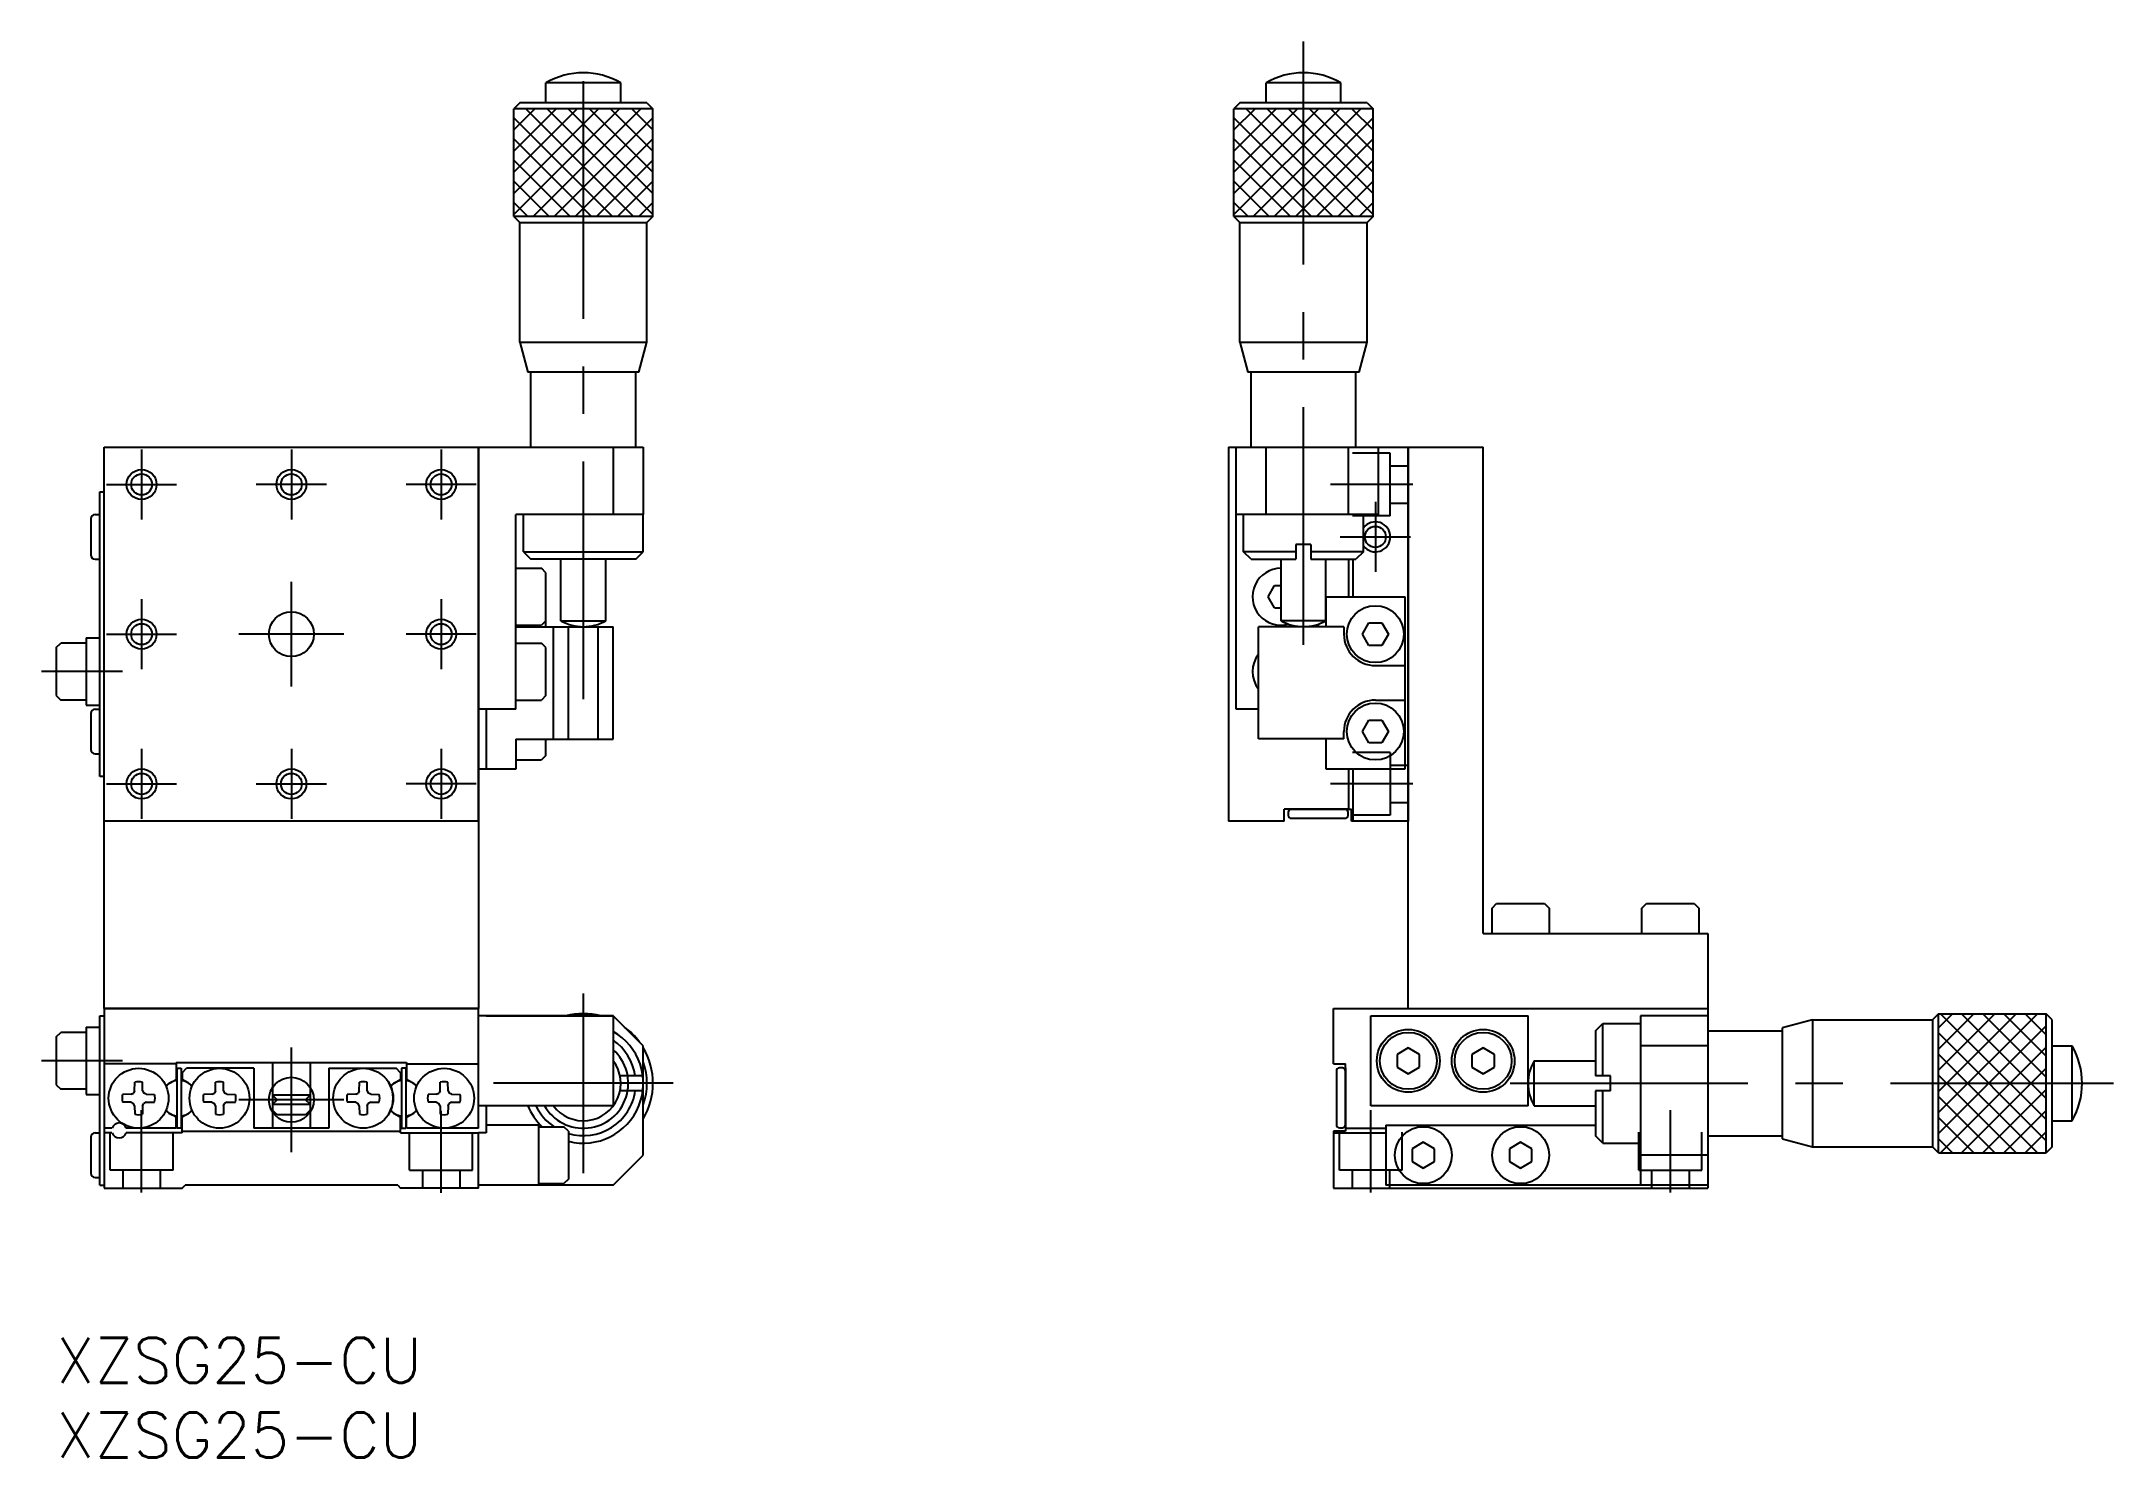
# Model space of a CAD drawing. Extents: x -1 to 137, y -8 to 87.
import ezdxf

# ---------------------------------------------------------------- set-up
doc = ezdxf.new("R2010")
doc.units = 0
doc.header["$LTSCALE"] = 0.5
doc.linetypes.add('CENTER', pattern=[50.8, 31.75, -6.35, 6.35, -6.35])
doc.linetypes.add('DASHED', pattern=[19.05, 12.7, -6.35])
for name, color, linetype in [('MSM_CENTER', 1, 'CENTER'), ('MSM_CONTINUOUS', 7, 'CONTINUOUS'), ('MSM_DASHED', 4, 'DASHED'), ('MSM_NARROW', 5, 'CONTINUOUS'), ('MSM_PART_NUMBER', 7, 'CONTINUOUS')]:
    doc.layers.add(name, color=color, linetype=linetype)
doc.styles.get("Standard").update_dxf_attribs({"font": 'txt.shx', "height": 3, "bigfont": 'bigfont.shx'})

msp = doc.modelspace()

# ---------------------------------------------------------------- linework, layer by layer
at = {"layer": 'MSM_CENTER'}
for p, q in [((35.2, 42.66), (35.2, 86.59)), ((83.29, 46.29), (83.29, 86.59)), ((5.7, 59.34), (5.7, 54.66)), ((15.7, 59.34), (15.7, 54.66)), ((25.7, 59.34), (25.7, 54.66)), ((3.36, 57), (8.04, 57)), ((18.04, 57), (13.36, 57)), ((28.04, 57), (23.36, 57)), ((90.59, 57), (85.09, 57)), ((88.09, 55.84), (88.09, 51.16)), ((85.75, 53.5), (90.44, 53.5)), ((15.7, 43.5), (15.7, 50.5)), ((5.7, 49.34), (5.7, 44.66)), ((25.7, 49.34), (25.7, 44.66)), ((3.36, 47), (8.04, 47)), ((19.2, 47), (12.2, 47)), ((28.04, 47), (23.36, 47)), ((4.43, 44.5), (-0.99, 44.5)), ((5.7, 39.34), (5.7, 34.66)), ((15.7, 39.34), (15.7, 34.66)), ((25.7, 39.34), (25.7, 34.66)), ((3.36, 37), (8.04, 37)), ((13.36, 37), (18.04, 37)), ((28.04, 37), (23.36, 37)), ((90.59, 37), (85.09, 37)), ((35.2, 11), (35.2, 23)), ((15.7, 12.4), (15.7, 19.4)), ((4.43, 18.5), (-0.99, 18.5)), ((41.2, 17), (29.2, 17)), ((97.09, 17), (137.39, 17)), ((19.2, 15.9), (12.2, 15.9)), ((5.7, 9.71), (5.7, 15.2)), ((25.7, 9.68), (25.7, 15.17)), ((87.79, 9.71), (87.79, 15.2)), ((107.79, 9.71), (107.79, 15.2))]:
    msp.add_line(p, q, dxfattribs=at)
at = {"layer": 'MSM_CONTINUOUS'}
for p, q in [((32.7, 82.5), (32.7, 83.83)), ((37.7, 83.83), (32.7, 83.83)), ((37.7, 82.5), (37.7, 83.83)), ((80.79, 82.5), (80.79, 83.83)), ((85.79, 83.83), (80.79, 83.83)), ((85.79, 82.5), (85.79, 83.83)), ((30.95, 82.5), (30.55, 82.1)), ((39.85, 82.1), (30.55, 82.1)), ((30.55, 74.9), (30.55, 82.1)), ((39.45, 82.5), (30.95, 82.5)), ((39.45, 82.5), (39.85, 82.1)), ((39.85, 74.9), (39.85, 82.1)), ((79.04, 82.5), (78.64, 82.1)), ((78.64, 74.9), (78.64, 82.1)), ((87.94, 82.1), (78.64, 82.1)), ((87.54, 82.5), (79.04, 82.5)), ((87.54, 82.5), (87.94, 82.1)), ((87.94, 74.9), (87.94, 82.1)), ((30.55, 74.9), (30.95, 74.5)), ((39.85, 74.9), (30.55, 74.9)), ((39.85, 74.9), (39.45, 74.5)), ((78.64, 74.9), (79.04, 74.5)), ((87.94, 74.9), (78.64, 74.9)), ((87.94, 74.9), (87.54, 74.5)), ((30.95, 74.5), (39.45, 74.5)), ((30.95, 66.5), (30.95, 74.5)), ((39.45, 66.5), (39.45, 74.5)), ((79.04, 66.5), (79.04, 74.5)), ((79.04, 74.5), (87.54, 74.5)), ((87.54, 66.5), (87.54, 74.5)), ((30.95, 66.5), (31.49, 64.5)), ((30.95, 66.5), (39.45, 66.5)), ((38.91, 64.5), (39.45, 66.5)), ((79.04, 66.5), (79.58, 64.5)), ((79.04, 66.5), (87.54, 66.5)), ((87.01, 64.5), (87.54, 66.5)), ((38.91, 64.5), (31.49, 64.5)), ((31.7, 59.5), (31.7, 64.5)), ((38.7, 59.5), (38.7, 64.5)), ((87.01, 64.5), (79.58, 64.5)), ((79.79, 59.5), (79.79, 64.5)), ((86.79, 59.5), (86.79, 64.5)), ((3.2, 22), (3.2, 59.5)), ((3.2, 34.5), (3.2, 59.5)), ((3.2, 59.5), (28.2, 59.5)), ((28.2, 59.5), (28.2, 22)), ((28.2, 59.5), (39.2, 59.5)), ((28.2, 34.5), (28.2, 59.5)), ((37.2, 59.5), (37.2, 55)), ((39.2, 59.5), (39.2, 55)), ((78.29, 59.5), (78.29, 34.5)), ((78.29, 59.5), (90.29, 59.5)), ((78.79, 42), (78.79, 59.5)), ((80.79, 55), (80.79, 59.5)), ((86.29, 55), (86.29, 59.5)), ((88.29, 55), (88.29, 59.5)), ((90.29, 22), (90.29, 59.5)), ((90.29, 59.5), (95.29, 59.5)), ((90.29, 59.5), (90.29, 34.5)), ((95.29, 27), (95.29, 59.5)), ((2.9, 56.5), (3.2, 56.5)), ((2.9, 37.5), (2.9, 56.5)), ((2.3, 54.7), (2.3, 52.3)), ((2.6, 55), (2.9, 55)), ((39.2, 55), (30.7, 55)), ((30.7, 42), (30.7, 55)), ((31.2, 52.5), (31.2, 55)), ((39.2, 52.5), (39.2, 55)), ((88.29, 55), (78.79, 55)), ((79.29, 52.5), (79.29, 55)), ((87.29, 52.5), (87.29, 55)), ((82.79, 53), (82.79, 52)), ((83.79, 53), (82.79, 53)), ((83.79, 53), (83.79, 52)), ((2.6, 52), (2.9, 52)), ((30.7, 51.4), (32.4, 51.4)), ((31.2, 52.5), (31.7, 52)), ((31.2, 52.5), (39.2, 52.5)), ((38.7, 52), (31.7, 52)), ((32.7, 51.1), (32.4, 51.4)), ((33.7, 47.9), (33.7, 52)), ((36.7, 47.9), (36.7, 52)), ((38.7, 52), (39.2, 52.5)), ((79.79, 52), (79.29, 52.5)), ((82.79, 52.5), (79.29, 52.5)), ((79.79, 52), (82.79, 52)), ((81.79, 47.9), (81.79, 52)), ((87.29, 52.5), (83.79, 52.5)), ((83.79, 52), (86.79, 52)), ((84.79, 47.9), (84.79, 52)), ((86.29, 52), (86.29, 49.5)), ((86.59, 52), (86.59, 49.5)), ((87.29, 52.5), (86.79, 52)), ((32.7, 47.5), (32.7, 51.1)), ((80.93, 49.5), (81.36, 50.25)), ((81.36, 50.25), (81.79, 50.25)), ((81.36, 48.75), (80.93, 49.5)), ((81.36, 48.75), (81.79, 48.75)), ((84.79, 49.5), (84.79, 47.5)), ((84.79, 49.5), (90.09, 49.5)), ((90.09, 38), (90.09, 49.5)), ((30.7, 47.6), (32.4, 47.6)), ((30.7, 47.5), (37.2, 47.5)), ((32.7, 47.9), (32.4, 47.6)), ((33.2, 39.99), (33.2, 47.5)), ((33.7, 47.9), (36.7, 47.9)), ((34.2, 39.99), (34.2, 47.5)), ((36.2, 39.99), (36.2, 47.5)), ((37.2, 39.99), (37.2, 47.5)), ((80.29, 40), (80.29, 47.5)), ((85.99, 47.5), (80.29, 47.5)), ((84.79, 47.9), (81.79, 47.9)), ((84.29, 47.5), (84.29, 47.67)), ((85.99, 47.5), (85.99, 47)), ((87.23, 47), (87.66, 47.75)), ((87.66, 47.75), (88.53, 47.75)), ((88.53, 47.75), (88.96, 47)), ((0, 46.1), (0.3, 46.4)), ((0, 46.1), (0, 42.9)), ((2, 46.4), (0.3, 46.4)), ((2, 46.75), (2, 42.25)), ((2, 46.75), (2.9, 46.75)), ((30.7, 46.4), (32.4, 46.4)), ((32.7, 46.1), (32.4, 46.4)), ((32.7, 42.9), (32.7, 46.1)), ((87.66, 46.25), (87.23, 47)), ((88.53, 46.25), (87.66, 46.25)), ((88.96, 47), (88.53, 46.25)), ((88.09, 44.9), (90.09, 44.9)), ((0, 42.9), (0.3, 42.6)), ((32.7, 42.9), (32.4, 42.6)), ((2, 42.6), (0.3, 42.6)), ((2, 42.25), (2.9, 42.25)), ((2.3, 41.7), (2.3, 39.3)), ((2.6, 42), (2.9, 42)), ((30.7, 42), (28.2, 42)), ((28.7, 42), (28.7, 37.99)), ((30.7, 42.6), (32.4, 42.6)), ((80.29, 42), (78.79, 42)), ((88.09, 42.6), (90.09, 42.6)), ((85.99, 40), (85.99, 40.5)), ((87.23, 40.5), (87.66, 41.25)), ((87.66, 39.75), (87.23, 40.5)), ((87.66, 41.25), (88.53, 41.25)), ((88.53, 41.25), (88.96, 40.5)), ((88.96, 40.5), (88.53, 39.75)), ((2.6, 39), (2.9, 39)), ((30.7, 39.99), (30.7, 37.99)), ((30.7, 39.99), (37.2, 39.99)), ((32.7, 38.9), (32.4, 38.6)), ((32.7, 38.9), (32.7, 39.99)), ((85.99, 40), (80.29, 40)), ((84.79, 40), (84.79, 38)), ((88.53, 39.75), (87.66, 39.75)), ((3.2, 37.5), (2.9, 37.5)), ((30.7, 37.99), (28.2, 37.99)), ((30.7, 38.6), (32.4, 38.6)), ((84.79, 38), (90.09, 38)), ((86.29, 38), (86.29, 35.3)), ((86.59, 38), (86.59, 34.5)), ((81.99, 34.5), (81.99, 35.3)), ((86.29, 35.3), (81.99, 35.3)), ((82.27, 35.1), (82.27, 34.9)), ((82.47, 35.3), (86.07, 35.3)), ((82.47, 34.7), (86.07, 34.7)), ((83.47, 35.3), (85.07, 35.3)), ((86.27, 34.9), (86.27, 35.1)), ((86.29, 35.3), (86.49, 35.3)), ((86.49, 34.5), (86.49, 35.3)), ((28.2, 34.5), (3.2, 34.5)), ((81.99, 34.5), (78.29, 34.5)), ((90.29, 34.5), (86.49, 34.5)), ((95.89, 28.7), (96.19, 29)), ((95.89, 27), (95.89, 28.7)), ((96.19, 29), (99.39, 29)), ((99.39, 29), (99.69, 28.7)), ((99.69, 28.7), (99.69, 27)), ((105.89, 28.7), (106.19, 29)), ((105.89, 27), (105.89, 28.7)), ((106.19, 29), (109.39, 29)), ((109.39, 29), (109.69, 28.7)), ((109.69, 28.7), (109.69, 27)), ((95.29, 27), (110.29, 27)), ((110.29, 27), (110.29, 22)), ((2.9, 10.2), (2.9, 21.5)), ((2.9, 10.2), (2.9, 21.5)), ((2.9, 21.5), (3.2, 21.5)), ((3.2, 22), (3.2, 10)), ((28.2, 22), (3.2, 22)), ((3.2, 22), (28.2, 22)), ((28.2, 14), (28.2, 22)), ((37.2, 21.5), (28.2, 21.5)), ((28.7, 21.5), (37.2, 21.5)), ((37.2, 21.5), (37.2, 15.5)), ((39.2, 19.5), (37.2, 21.5)), ((85.29, 22), (110.29, 22)), ((85.29, 18.3), (85.29, 22)), ((87.79, 21.5), (98.29, 21.5)), ((87.79, 15.5), (87.79, 21.5)), ((90.29, 22), (110.29, 22)), ((98.29, 15.5), (98.29, 21.5)), ((102.79, 20.5), (103.29, 21)), ((103.29, 21), (105.79, 21)), ((103.29, 17.5), (103.29, 21)), ((105.79, 21.5), (105.79, 10.2)), ((110.29, 21.5), (105.79, 21.5)), ((110.29, 22), (110.29, 10)), ((117.29, 21.25), (115.29, 20.71)), ((117.29, 21.25), (117.29, 12.75)), ((117.29, 21.25), (125.29, 21.25)), ((125.69, 21.65), (125.29, 21.25)), ((125.29, 21.25), (125.29, 12.75)), ((125.69, 21.65), (132.89, 21.65)), ((125.69, 12.35), (125.69, 21.65)), ((133.29, 21.25), (132.89, 21.65)), ((132.89, 12.35), (132.89, 21.65)), ((133.29, 12.75), (133.29, 21.25)), ((0, 20.1), (0.3, 20.4)), ((0, 20.1), (0, 16.9)), ((2, 20.4), (0.3, 20.4)), ((2, 20.75), (2.9, 20.75)), ((2, 20.75), (2, 16.25)), ((39.2, 12.2), (39.2, 19.5)), ((102.79, 20.5), (102.79, 17.5)), ((110.29, 19.5), (105.79, 19.5)), ((110.29, 20.5), (115.29, 20.5)), ((115.29, 13.29), (115.29, 20.71)), ((133.29, 19.5), (134.62, 19.5)), ((134.62, 14.5), (134.62, 19.5)), ((8, 18.3), (3.2, 18.3)), ((8, 18.4), (23.4, 18.4)), ((8, 18.4), (8, 17.26)), ((8.05, 18), (8.05, 14)), ((8.05, 18), (8.35, 18)), ((8.35, 18), (8.35, 14)), ((8.4, 17.7), (8.7, 18)), ((13.2, 18), (8.7, 18)), ((13.2, 18), (13.2, 14)), ((14.45, 18.4), (14.45, 14)), ((16.95, 18.4), (16.95, 14)), ((18.2, 18), (18.2, 14)), ((18.2, 18), (22.7, 18)), ((23, 17.7), (22.7, 18)), ((23.05, 18), (23.05, 14)), ((23.35, 18), (23.05, 18)), ((23.35, 18), (23.35, 14)), ((23.4, 18.4), (23.4, 17.26)), ((23.4, 18.3), (28.2, 18.3)), ((85.29, 18.3), (86.09, 18.3)), ((85.89, 18.03), (85.69, 18.03)), ((86.09, 14), (86.09, 18.3)), ((86.09, 18.03), (86.09, 13.8)), ((90.29, 19.37), (89.54, 18.93)), ((89.54, 18.93), (89.54, 18.07)), ((89.54, 18.07), (90.29, 17.63)), ((91.04, 18.93), (90.29, 19.37)), ((90.29, 17.63), (91.04, 18.07)), ((91.04, 18.07), (91.04, 18.93)), ((95.29, 19.37), (94.54, 18.93)), ((94.54, 18.93), (94.54, 18.07)), ((94.54, 18.07), (95.29, 17.63)), ((96.04, 18.93), (95.29, 19.37)), ((95.29, 17.63), (96.04, 18.07)), ((96.04, 18.07), (96.04, 18.93)), ((98.7, 18.5), (102.79, 18.5)), ((98.7, 15.5), (98.7, 18.5)), ((0, 16.9), (0.3, 16.6)), ((5.23, 16.5), (5.24, 17.07)), ((5.77, 16.5), (5.76, 17.07)), ((7.6, 17.03), (8, 17.26)), ((8.4, 17.7), (8.4, 17.26)), ((8.8, 17.03), (8.4, 17.26)), ((10.63, 16.5), (10.64, 17.07)), ((11.17, 16.5), (11.16, 17.07)), ((20.23, 16.5), (20.24, 17.07)), ((20.77, 16.5), (20.76, 17.07)), ((22.6, 17.03), (23, 17.26)), ((23, 17.7), (23, 17.26)), ((23.8, 17.03), (23.4, 17.26)), ((25.63, 16.5), (25.64, 17.07)), ((26.17, 16.5), (26.16, 17.07)), ((39.17, 17.5), (37.65, 17.5)), ((85.49, 17.83), (85.49, 14.23)), ((86.09, 17.83), (86.09, 14.23)), ((86.09, 16.83), (86.09, 15.23)), ((103.79, 17.5), (102.79, 17.5)), ((103.79, 16.5), (103.79, 17.5)), ((2, 16.6), (0.3, 16.6)), ((2, 16.25), (2.9, 16.25)), ((5, 16.27), (4.43, 16.26)), ((5, 15.73), (4.43, 15.74)), ((5, 16.27), (5.16, 16.34)), ((5, 15.73), (5.16, 15.66)), ((5.23, 16.5), (5.16, 16.34)), ((5.23, 15.5), (5.16, 15.66)), ((5.23, 15.5), (5.24, 14.93)), ((5.77, 15.5), (5.76, 14.93)), ((5.77, 16.5), (5.84, 16.34)), ((5.77, 15.5), (5.84, 15.66)), ((6, 16.27), (5.84, 16.34)), ((6, 15.73), (5.84, 15.66)), ((6, 16.27), (6.57, 16.26)), ((6, 15.73), (6.57, 15.74)), ((10.4, 16.27), (9.83, 16.26)), ((10.4, 15.73), (9.83, 15.74)), ((10.4, 16.27), (10.56, 16.34)), ((10.4, 15.73), (10.56, 15.66)), ((10.63, 16.5), (10.56, 16.34)), ((10.63, 15.5), (10.56, 15.66)), ((10.63, 15.5), (10.64, 14.93)), ((11.17, 15.5), (11.16, 14.93)), ((11.17, 16.5), (11.24, 16.34)), ((11.17, 15.5), (11.24, 15.66)), ((11.4, 16.27), (11.24, 16.34)), ((11.4, 15.73), (11.24, 15.66)), ((11.4, 16.27), (11.97, 16.26)), ((11.4, 15.73), (11.97, 15.74)), ((14.75, 15.9), (14.45, 16.2)), ((16.95, 16.2), (14.45, 16.2)), ((14.45, 15.6), (14.75, 15.9)), ((14.45, 15.6), (14.45, 15.2)), ((14.45, 15.6), (16.95, 15.6)), ((16.65, 15.9), (14.75, 15.9)), ((16.65, 15.9), (16.95, 16.2)), ((16.95, 15.6), (16.65, 15.9)), ((16.95, 15.6), (16.95, 15.2)), ((20, 16.27), (19.43, 16.26)), ((20, 15.73), (19.43, 15.74)), ((20, 16.27), (20.16, 16.34)), ((20, 15.73), (20.16, 15.66)), ((20.23, 16.5), (20.16, 16.34)), ((20.23, 15.5), (20.16, 15.66)), ((20.23, 15.5), (20.24, 14.93)), ((20.77, 15.5), (20.76, 14.93)), ((20.77, 16.5), (20.84, 16.34)), ((20.77, 15.5), (20.84, 15.66)), ((21, 16.27), (20.84, 16.34)), ((21, 15.73), (20.84, 15.66)), ((21, 16.27), (21.57, 16.26)), ((21, 15.73), (21.57, 15.74)), ((25.4, 16.27), (24.83, 16.26)), ((25.4, 15.73), (24.83, 15.74)), ((25.4, 16.27), (25.56, 16.34)), ((25.4, 15.73), (25.56, 15.66)), ((25.63, 16.5), (25.56, 16.34)), ((25.63, 15.5), (25.56, 15.66)), ((25.63, 15.5), (25.64, 14.93)), ((26.17, 15.5), (26.16, 14.93)), ((26.17, 16.5), (26.24, 16.34)), ((26.17, 15.5), (26.24, 15.66)), ((26.4, 16.27), (26.24, 16.34)), ((26.4, 15.73), (26.24, 15.66)), ((26.4, 16.27), (26.97, 16.26)), ((26.4, 15.73), (26.97, 15.74)), ((37.2, 15.5), (28.2, 15.5)), ((28.7, 15.5), (28.7, 13.7)), ((39.17, 16.5), (37.65, 16.5)), ((98.29, 15.5), (87.79, 15.5)), ((98.7, 15.5), (102.79, 15.5)), ((103.79, 16.5), (102.79, 16.5)), ((102.79, 16.5), (102.79, 13.5)), ((103.29, 13), (103.29, 16.5)), ((3.72, 14), (3.2, 14)), ((8, 14), (4.68, 14)), ((8, 14.74), (7.6, 14.97)), ((8, 14), (8, 14.74)), ((8.35, 14), (8.05, 14)), ((8.8, 14.97), (8.4, 14.74)), ((8.4, 13.7), (8.4, 14.73)), ((18.2, 14), (13.2, 14)), ((14.75, 14.9), (14.45, 15.2)), ((16.65, 14.9), (14.75, 14.9)), ((16.95, 15.2), (16.65, 14.9)), ((22.6, 14.97), (23, 14.74)), ((23, 13.7), (23, 14.73)), ((23.05, 14), (23.35, 14)), ((23.4, 14.74), (23.8, 14.97)), ((23.4, 14), (23.4, 14.74)), ((28.2, 14), (23.4, 14)), ((32.2, 14.2), (28.7, 14.2)), ((32.2, 14.2), (32.2, 10.2)), ((32.2, 14.1), (33.9, 14.1)), ((34.2, 13.8), (33.9, 14.1)), ((85.69, 14.03), (85.89, 14.03)), ((86.09, 14), (88.79, 14)), ((88.79, 14.2), (88.79, 10.2)), ((88.79, 14.2), (102.79, 14.2)), ((133.29, 14.5), (134.62, 14.5)), ((2.3, 13.4), (2.3, 11)), ((2.6, 13.7), (2.9, 13.7)), ((3.72, 13.7), (3.2, 13.7)), ((8.4, 13.7), (4.68, 13.7)), ((8.4, 13.8), (23, 13.8)), ((23, 13.7), (28.2, 13.7)), ((28.2, 10), (28.2, 13.7)), ((28.7, 13.7), (28.2, 13.7)), ((34.2, 13.8), (34.2, 10.6)), ((85.29, 13.8), (85.29, 10)), ((86.09, 13.8), (85.29, 13.8)), ((85.29, 13.7), (88.79, 13.7)), ((91.29, 13.07), (90.54, 12.63)), ((90.54, 12.63), (90.54, 11.77)), ((92.04, 12.63), (91.29, 13.07)), ((92.04, 11.77), (92.04, 12.63)), ((97.79, 13.07), (97.04, 12.63)), ((97.04, 12.63), (97.04, 11.77)), ((98.54, 12.63), (97.79, 13.07)), ((98.54, 11.77), (98.54, 12.63)), ((103.29, 13), (102.79, 13.5)), ((103.29, 13), (105.79, 13)), ((110.29, 13.5), (115.29, 13.5)), ((115.29, 13.29), (117.29, 12.75)), ((117.29, 12.75), (125.29, 12.75)), ((125.69, 12.35), (125.29, 12.75)), ((133.29, 12.75), (132.89, 12.35)), ((37.2, 10.2), (39.2, 12.2)), ((90.54, 11.77), (91.29, 11.33)), ((91.29, 11.33), (92.04, 11.77)), ((97.04, 11.77), (97.79, 11.33)), ((97.79, 11.33), (98.54, 11.77)), ((110.29, 12.2), (105.79, 12.2)), ((125.69, 12.35), (132.89, 12.35)), ((2.6, 10.7), (2.9, 10.7)), ((2.9, 10.2), (3.2, 10.2)), ((3.2, 10), (8.4, 10)), ((8.4, 10), (8.6, 10.2)), ((22.8, 10.2), (8.6, 10.2)), ((22.8, 10.2), (23, 10)), ((28.2, 10), (23, 10)), ((37.2, 10.2), (28.2, 10.2)), ((32.2, 10.3), (33.9, 10.3)), ((34.2, 10.6), (33.9, 10.3)), ((85.29, 10), (110.29, 10)), ((110.29, 10.2), (88.79, 10.2))]:
    msp.add_line(p, q, dxfattribs=at)
for centre, radius in [((5.7, 57), 0.7), ((15.7, 57), 0.7), ((25.7, 57), 0.7), ((88.09, 53.5), 0.7), ((15.7, 47), 1.5), ((88.09, 47), 1.9), ((5.7, 47), 0.7), ((25.7, 47), 0.7), ((88.09, 40.5), 1.9), ((5.7, 37), 0.7), ((15.7, 37), 0.7), ((25.7, 37), 0.7), ((90.29, 18.5), 2.1), ((90.29, 18.5), 1.9), ((95.29, 18.5), 2.1), ((95.29, 18.5), 1.9), ((5.5, 16), 2), ((10.9, 16), 2), ((20.5, 16), 2), ((25.9, 16), 2), ((15.7, 15.9), 1.5), ((91.29, 12.2), 1.9), ((97.79, 12.2), 1.9)]:
    msp.add_circle(centre, radius, dxfattribs=at)
for centre, radius, start, end in [((35.2, 79.5), 5, 59.999, 120.001), ((83.29, 79.5), 5, 59.999, 120.001), ((2.6, 54.7), 0.3, 90, 180), ((2.6, 52.3), 0.3, 180, 270), ((81.79, 49.5), 1.9, 89.9999, 285.4871), ((35.2, 50.5), 3, 239.999, 300.001), ((83.29, 50.5), 3, 239.999, 300.001), ((81.79, 44.5), 1.9, 142.1364, 217.8636), ((88.09, 47), 2.1, 180, 270), ((2.6, 41.7), 0.3, 90, 180), ((88.09, 40.5), 2.1, 90, 180), ((2.6, 39.3), 0.3, 180, 270), ((82.47, 35.1), 0.2, 90, 180), ((82.47, 34.9), 0.2, 180, 270), ((86.07, 35.1), 0.2, 0, 90), ((86.07, 34.9), 0.2, 270, 0), ((35.2, 17), 4.65, 75.4076, 104.5924), ((35.2, 17), 4, 255.5224, 60.0001), ((35.2, 17), 3.5, 8.2132, 55.1502), ((35.2, 17), 4.65, 36.2757, 53.7243), ((130.29, 17), 5, 329.999, 30.001), ((35.2, 17), 3, 210, 48.1898), ((35.2, 17), 2.5, 216.8699, 36.87), ((35.2, 17), 4.65, 329.3408, 30.6592), ((35.2, 17), 4.25, 340.2503, 19.7497), ((85.69, 17.83), 0.2, 90, 180), ((85.89, 17.83), 0.2, 0, 90), ((101.29, 17), 3, 149.999, 210.001), ((5.5, 16), 1.1, 76.328, 103.672), ((8.2, 16), 1.19, 97.2378, 137.0717), ((8.29, 15.91), 1.32, 121.4547, 136.8686), ((8.2, 16), 1.19, 42.9283, 82.7622), ((8.11, 15.91), 1.32, 43.1328, 58.5453), ((10.9, 16), 1.1, 76.328, 103.672), ((20.5, 16), 1.1, 76.328, 103.672), ((20.5, 16), 2, 328.2115, 31.7885), ((23.2, 16), 1.19, 97.2378, 137.0717), ((23.29, 15.91), 1.32, 121.4547, 136.8672), ((23.2, 16), 1.19, 42.9283, 82.7622), ((23.11, 15.91), 1.32, 43.1314, 58.5453), ((25.9, 16), 1.1, 76.328, 103.672), ((5.5, 16), 1.1, 166.328, 193.672), ((5.5, 16), 1.1, 346.328, 13.672), ((10.9, 16), 1.1, 166.328, 193.672), ((10.9, 16), 1.1, 346.328, 13.672), ((20.5, 16), 1.1, 166.328, 193.672), ((20.5, 16), 1.1, 346.328, 13.672), ((25.9, 16), 1.1, 166.328, 193.672), ((25.9, 16), 1.1, 346.328, 13.672), ((35.2, 17), 4, 202.0243, 226.4688), ((35.2, 17), 3.5, 205.3769, 235.9522), ((35.2, 17), 3.5, 253.3984, 351.7868), ((4.2, 13.85), 0.5, 17.4578, 162.5422), ((5.5, 16), 1.1, 256.328, 283.672), ((8.29, 16.09), 1.32, 223.1328, 238.5453), ((8.2, 16), 1.19, 222.9283, 262.7622), ((8.2, 16), 1.19, 277.2378, 317.0717), ((8.11, 16.09), 1.32, 301.4547, 316.8672), ((10.9, 16), 1.1, 256.328, 283.672), ((20.5, 16), 1.1, 256.328, 283.672), ((23.2, 16), 1.19, 222.9283, 262.7622), ((23.29, 16.09), 1.32, 223.1328, 238.5453), ((23.2, 16), 1.19, 277.2378, 317.0717), ((23.11, 16.09), 1.32, 301.4547, 316.8672), ((25.9, 16), 1.1, 256.328, 283.672), ((85.69, 14.23), 0.2, 180, 270), ((85.89, 14.23), 0.2, 270, 0), ((2.6, 13.4), 0.3, 90, 180), ((4.2, 13.85), 0.5, 197.4576, 342.5424), ((2.6, 11), 0.3, 180, 270)]:
    msp.add_arc(centre, radius, start, end, dxfattribs=at)
at = {"layer": 'MSM_DASHED'}
for p, q in [((89.09, 59.1), (86.57, 59.1)), ((89.09, 54.9), (89.09, 59.1)), ((89.09, 58.25), (90.27, 58.25)), ((89.09, 55.75), (90.27, 55.75)), ((89.09, 54.9), (86.57, 54.9)), ((89.09, 39.1), (86.57, 39.1)), ((89.09, 39.1), (89.09, 34.9)), ((89.09, 38.25), (90.27, 38.25)), ((89.09, 34.9), (86.57, 34.9)), ((89.09, 35.75), (90.27, 35.75)), ((3.6, 11.2), (3.6, 13.7)), ((7.8, 11.2), (7.8, 13.7)), ((23.6, 11.2), (23.6, 13.7)), ((27.8, 11.2), (27.8, 13.7)), ((85.69, 11.2), (85.69, 13.73)), ((89.89, 11.2), (89.89, 13.73)), ((105.69, 11.2), (105.69, 13.73)), ((109.89, 11.2), (109.89, 13.73)), ((7.8, 11.2), (3.6, 11.2)), ((4.45, 11.2), (4.45, 10)), ((6.95, 11.2), (6.95, 10)), ((23.6, 11.2), (27.8, 11.2)), ((24.45, 11.2), (24.45, 10)), ((26.95, 11.2), (26.95, 10)), ((89.89, 11.2), (85.69, 11.2)), ((86.54, 11.2), (86.54, 10)), ((89.04, 11.2), (89.04, 10)), ((105.69, 11.2), (109.89, 11.2)), ((106.54, 11.2), (106.54, 10)), ((109.04, 11.2), (109.04, 10))]:
    msp.add_line(p, q, dxfattribs=at)
at = {"layer": 'MSM_NARROW'}
for p, q in [((30.55, 80.69), (31.96, 82.1)), ((30.55, 79.27), (33.38, 82.1)), ((30.55, 77.86), (34.79, 82.1)), ((30.55, 76.44), (36.21, 82.1)), ((30.55, 75.03), (37.62, 82.1)), ((31.36, 82.1), (38.56, 74.9)), ((31.84, 74.9), (39.04, 82.1)), ((32.78, 82.1), (39.85, 75.03)), ((34.19, 82.1), (39.85, 76.44)), ((35.61, 82.1), (39.85, 77.86)), ((37.02, 82.1), (39.85, 79.27)), ((38.44, 82.1), (39.85, 80.69)), ((78.64, 80.69), (80.06, 82.1)), ((78.64, 79.27), (81.47, 82.1)), ((78.64, 77.86), (82.89, 82.1)), ((78.64, 76.44), (84.3, 82.1)), ((78.64, 75.03), (85.72, 82.1)), ((79.46, 82.1), (86.66, 74.9)), ((79.93, 74.9), (87.13, 82.1)), ((80.87, 82.1), (87.94, 75.03)), ((82.29, 82.1), (87.94, 76.44)), ((83.7, 82.1), (87.94, 77.86)), ((85.12, 82.1), (87.94, 79.27)), ((86.53, 82.1), (87.94, 80.69)), ((30.55, 81.5), (37.15, 74.9)), ((33.25, 74.9), (39.85, 81.5)), ((78.64, 81.5), (85.24, 74.9)), ((81.34, 74.9), (87.94, 81.5)), ((30.55, 80.09), (35.74, 74.9)), ((34.66, 74.9), (39.85, 80.09)), ((78.64, 80.09), (83.83, 74.9)), ((82.76, 74.9), (87.94, 80.09)), ((30.55, 78.67), (34.32, 74.9)), ((36.08, 74.9), (39.85, 78.67)), ((78.64, 78.67), (82.42, 74.9)), ((84.17, 74.9), (87.94, 78.67)), ((30.55, 77.26), (32.91, 74.9)), ((37.49, 74.9), (39.85, 77.26)), ((78.64, 77.26), (81, 74.9)), ((85.59, 74.9), (87.94, 77.26)), ((30.55, 75.84), (31.49, 74.9)), ((38.91, 74.9), (39.85, 75.84)), ((78.64, 75.84), (79.59, 74.9)), ((87, 74.9), (87.94, 75.84)), ((132.3, 21.65), (125.69, 15.05)), ((130.88, 21.65), (125.69, 16.46)), ((129.47, 21.65), (125.69, 17.88)), ((128.05, 21.65), (125.69, 19.29)), ((126.64, 21.65), (125.69, 20.71)), ((132.89, 20.84), (125.69, 13.64)), ((125.82, 21.65), (132.89, 14.58)), ((127.24, 21.65), (132.89, 15.99)), ((128.65, 21.65), (132.89, 17.41)), ((130.07, 21.65), (132.89, 18.82)), ((131.48, 21.65), (132.89, 20.24)), ((125.69, 20.36), (132.89, 13.16)), ((132.89, 19.42), (125.82, 12.35)), ((125.69, 18.95), (132.3, 12.35)), ((132.89, 18.01), (127.24, 12.35)), ((125.69, 17.54), (130.88, 12.35)), ((125.69, 16.12), (129.47, 12.35)), ((132.89, 16.59), (128.65, 12.35)), ((125.69, 14.71), (128.05, 12.35)), ((132.89, 15.18), (130.07, 12.35)), ((125.69, 13.29), (126.64, 12.35)), ((132.89, 13.76), (131.48, 12.35))]:
    msp.add_line(p, q, dxfattribs=at)
for centre in [(5.7, 57), (15.7, 57), (25.7, 57), (5.7, 47), (25.7, 47), (5.7, 37), (15.7, 37), (25.7, 37)]:
    msp.add_circle(centre, 1, dxfattribs=at)
msp.add_arc((88.09, 53.5), 1, 216.87, 143.13, dxfattribs=at)

# ---------------------------------------------------------------- texts
at = {"layer": 'MSM_PART_NUMBER'}
for p in [(0, -3), (0, -8)]:
    msp.add_text('XZSG25-CU', height=3, dxfattribs=at).set_placement(p)

doc.saveas('drawing.dxf')
